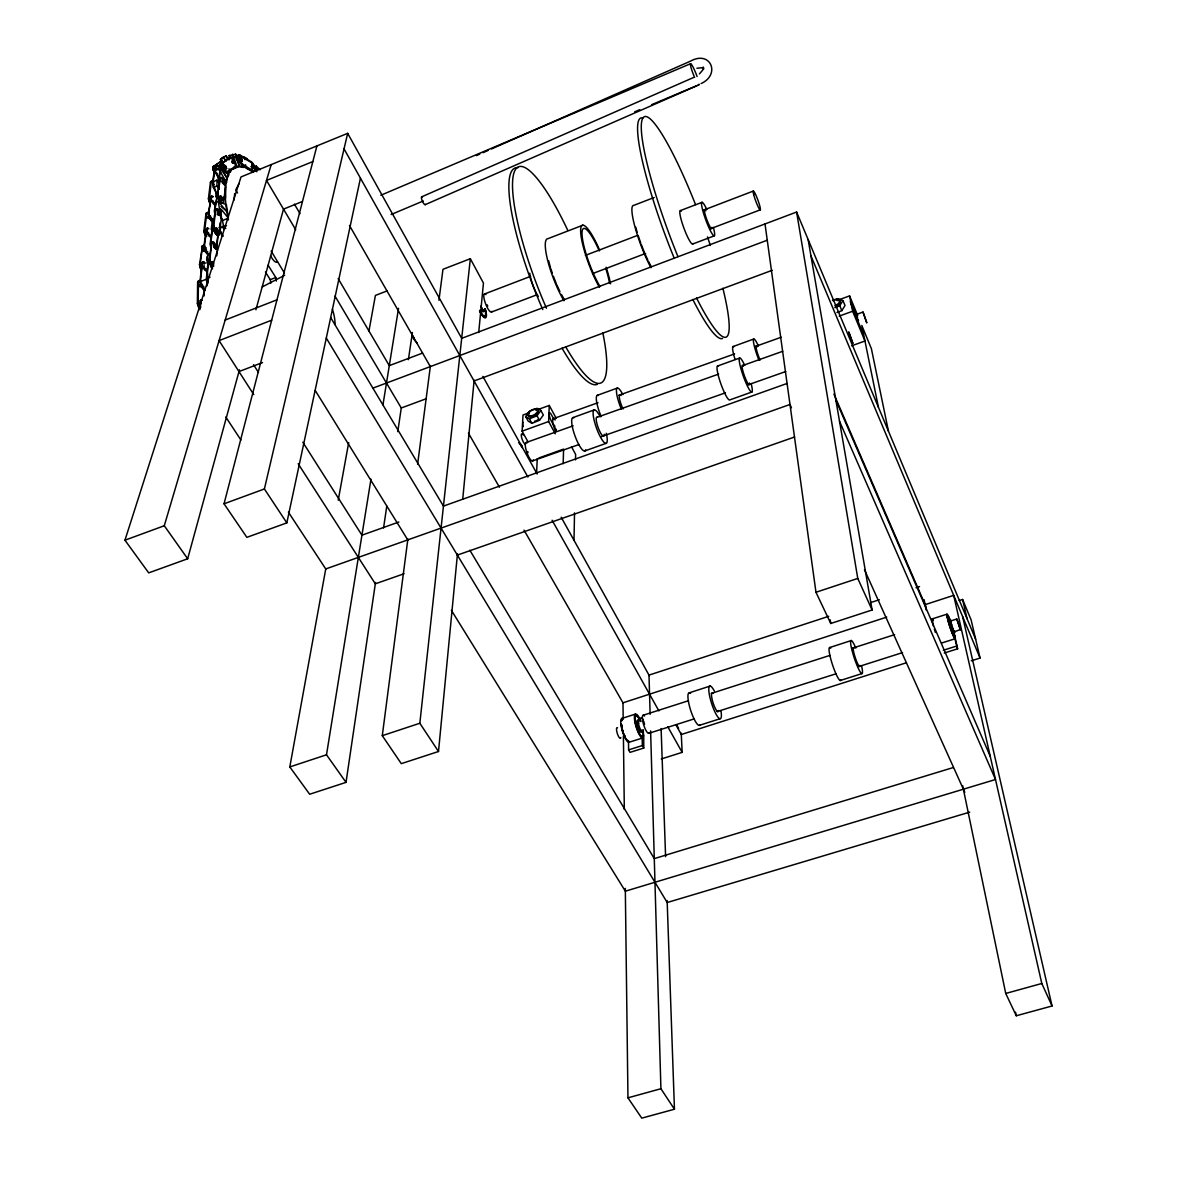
<?xml version="1.0" encoding="UTF-8"?>
<svg xmlns="http://www.w3.org/2000/svg" width="1177" height="1177" viewBox="0 0 1177 1177"><rect width="100%" height="100%" fill="white"/><g stroke="black" fill="none" stroke-linecap="round" stroke-linejoin="round"><path stroke-width="1.5" d="M199.752 308.609L200.002 300.694L202.091 300.209L200.384 300.253M200.222 308.418L200.87 300.061M207.093 285.82L207.152 278.92A5.547 2.045 66.5 0 1 209.256 277.551M207.917 282.053L207.946 278.611A5.547 2.045 66.5 0 1 210.05 277.242M214.464 187.643L216.656 193.852L213.346 187.467L213.39 181.611L216.995 180.125L219.51 182.111A5.282 1.81 65.9 0 1 219.128 178.757L221.82 162.941M204.151 295.927L204.239 288.968M199.84 309.728L197.368 303.401L197.618 282.701A5.547 2.074 66.5 0 1 199.752 281.332M199.899 308.286L198.163 303.077L198.413 282.392A5.547 2.06 66.5 0 1 200.546 281.009M574.008 540.302L574.523 512.892M575.524 459.913L575.627 454.425L571.492 446.73M247.332 167.634L240.696 163.426L238.328 158.998L238.078 155.349L239.652 154.834L251.451 161.867A5.046 1.633 66.2 0 1 254.923 167.575A5.046 1.633 66.2 0 1 254.026 170.886L253.305 171.165A5.046 1.648 66.2 0 0 254.556 169.959M254.026 170.886C248.641 168.017 236.533 163.103 239.166 154.79M563.18 463.65L563.577 449.114L538.904 457.971M555.279 433.783L548.644 421.528L549.262 405.432L537.786 409.611M536.58 473.139L537.256 458.559M527.987 441.816L522.102 431.15L523.029 414.995L529.591 412.597M232.016 159.101A5.179 1.721 65.9 0 0 229.692 157.718L221.982 162.97L221.703 164.368A3.943 1.324 65.9 0 0 221.762 166.472M227.132 172.077L223.924 168.826L222.497 163.235L230.427 157.424A5.179 1.721 65.9 0 1 234.046 160.969A5.179 1.721 65.9 0 1 234.9 166.722L226.396 172.372L231.575 168.811M214.92 173.931L213.214 170.297L213.066 166.634L221.614 161.043A5.179 1.736 65.9 0 1 222.056 160.925M214.258 172.798L215.008 172.489L213.817 166.34L221.614 161.043M407.889 538.919L382.29 735.669L401.298 763.652L438.506 751.5L457.47 553.896M462.738 499.004L474.154 380.083M478.715 332.502L483.453 283.098L470.344 258.719L442.979 269.298L438.947 300.267M207.358 277.551L207.726 273.903M207.579 283.731A5.547 2.045 66.5 0 1 206.372 278.772L208.241 260.338L210.05 259.367L208.712 260.146L206.843 278.581A5.547 2.045 66.5 0 0 207.505 282.2M200.016 281.303L201.944 262.868L203.768 261.897L202.415 262.677L200.487 281.112A5.547 2.06 66.5 0 0 202.017 286.717A5.547 2.06 66.5 0 0 205.239 289.983A5.547 2.06 66.5 0 1 201.9 287.526A5.547 2.06 66.5 0 1 200.016 281.303L200.487 281.112M253.467 166.781L253.335 167.943L251.996 164.839L253.864 168.179L253.629 165.722L252.172 164.339L253.04 167.634M438.506 751.5L419.836 723.252L470.344 258.719M233.973 200.134L234.709 193.543M211.742 242.992L208.932 260.853L211.772 268.076L212.551 267.767L209.727 260.544L211.742 242.992A5.458 1.957 66.3 0 1 214.861 243.374A5.458 1.957 66.3 0 1 217.377 250.51L216.759 255.836M225.763 187.069L225.587 197.913L222.762 199.06M223.718 183.612L226.514 182.479L226.984 178.463L228.853 174.961L219.967 165.015L216.391 166.487L215.185 170.591L219.202 180.508M219.128 234.944L217.892 235.474C209.271 230.398 215.082 217.598 215.126 210.212L215.891 209.903A5.37 1.883 66.1 0 1 218.951 210.418A5.37 1.883 66.1 0 1 221.408 217.421L219.408 234.4C209.844 234.856 216.082 213.508 215.891 209.903M217.495 194.955L220.158 178.477A5.282 1.795 65.9 0 1 223.144 179.095A5.282 1.795 65.9 0 1 225.557 185.966L223.63 202.312L222.159 203.312L218.848 199.752L217.495 194.955L220.158 178.477M219.437 227.926L220.04 222.836M223.1 200.796L223.527 197.177M202.385 246.743L199.487 264.619L200.884 269.621L201.679 269.312L200.281 264.31L202.385 246.743A5.458 1.986 66.2 0 1 204.092 245.699M206.637 259.882L207.064 256.336M206.99 263.118L208.049 254.247A5.458 1.986 66.2 0 0 208.035 253.246M210.418 204.621L208.417 198.663L210.418 182.464A5.282 1.824 65.9 0 1 212.037 181.641M206.681 236.533L204.651 230.442L206.725 213.625A5.37 1.898 66 0 1 209.094 213.272A4.046 1.427 66 0 0 209.329 216.377L209.712 217.348A4.046 1.427 66 0 0 212.272 220.482M209.182 202.179L211.154 182.155A5.282 1.824 65.9 0 1 213.464 181.92M211.213 229.618L212.257 221.129A5.37 1.898 66 0 0 212.051 219.01M215.685 196.897L216.127 193.263M206.004 235.341L205.239 235.65L203.871 230.766L205.96 213.934A5.37 1.898 66 0 1 207.623 213.008M216.509 249.259L218.363 232.987M216.038 249.436L217.966 234.223M417.614 464.224L430.414 365.856M211.301 248.303A5.458 1.957 66.3 0 1 210.197 243.507L212.478 226.455L213.714 225.557L212.787 225.94M211.227 246.787A5.458 1.957 66.3 0 1 210.654 243.315L213.243 225.749M209.609 253.643A5.458 1.971 66.2 0 1 206.416 253.158A5.458 1.971 66.2 0 1 203.959 246.022L206.313 228.971L207.535 228.058L208.829 228.676L206.769 228.779L204.43 245.831A5.458 1.971 66.2 0 0 206.887 252.981A5.458 1.971 66.2 0 0 210.08 253.452M220.599 216.141L221.379 210.86M224.307 184.936L224.807 181.538M224.748 184.745L225.513 179.654M325.794 568.697L289.807 766.933L309.654 794.24L346.023 782.367L375.522 582.468M383.57 527.943L386.777 506.139M397.782 431.621L401.269 407.992L334.989 296.074M408.39 359.662L412.406 332.517M219.202 182.2A5.282 1.81 65.9 0 1 218.687 178.948L219.746 172.107M220.54 166.987L221.07 163.574L222.836 163.029L221.747 163.529M214.92 213.714A5.37 1.883 66.1 0 1 214.391 210.374L217.627 193.719L214.847 210.183A5.37 1.883 66.1 0 0 215.376 213.523M213.699 185.951A5.282 1.824 65.9 0 1 212.684 181.42L215.126 166.031L216.333 165.28L218.26 166.81M213.787 220.57A5.37 1.898 66 0 1 210.624 219.849A5.37 1.898 66 0 1 208.27 212.86L211.58 196.206L208.726 212.669A5.37 1.898 66 0 0 211.08 219.672A5.37 1.898 66 0 0 214.243 220.379M213.64 184.48A5.282 1.824 65.9 0 1 213.125 181.229L215.877 165.398M346.023 782.367L326.5 754.795L370.976 479.157M382.966 404.8L398.547 308.315M863.021 312.067L866.743 322.704L863.021 312.067L854.59 315.083M338.226 500.225L348.701 442.552M368.872 331.428L375.404 295.427L387.174 290.881M643.333 730.358L643.451 736.361L642.112 737.155A11.535 2.928 72.6 0 1 635.021 720.707A11.535 2.928 72.6 0 1 639.758 719.471M316.907 145.919L224.042 503.8L246.861 537.345L286.82 522.882L360.442 178.168M286.82 522.882L264.398 488.97L347.671 133.339L241.02 176.933L124.953 540.199L148.699 572.875L187.673 558.766L239.461 369.813M255.909 309.772L283.51 209.123L302.239 201.576M226.514 182.479L218.775 169.105L219.967 165.015L226.984 178.463M187.673 558.766L164.28 525.751L271.196 164.603M238.902 183.847L235.709 189.968L237.563 192.969M226.219 173.46L230.383 171.754L231.722 169.253L234.65 168.031M242.094 161.396L240.873 157.792M222.159 203.312L223.63 202.312M240.594 157.438L242.065 161.234M836.965 312.567L841.849 310.625L845.012 305.461L842.923 300.591L837.95 298.693L833.095 300.635M834.846 307.697L839.745 305.755L842.923 300.591M224.542 165.133L225.749 168.811M539.493 420.307L543.333 415.04L540.861 410.508L537.109 408.301L529.547 411.332L525.678 416.57L528.179 421.086L531.901 423.337L539.493 420.307L537.006 415.775L540.861 410.508M699.403 73.901L702.801 70.002L703.346 67.074L703.64 69.016M221.732 163.838L220.408 159.469L222.659 157.394L226.19 155.938L229.015 159.969M701.08 83.582C721.001 74.504 710.525 49.92 690.502 61.145L491.456 148.964M200.634 283.966C199.369 284.922 202.253 289.086 202.282 286.438M953.444 632.181L960.476 629.46L956.813 618.999L951.619 620.662M956.813 618.999L960.373 629.975M262.294 286.894L284.687 275.271M217.892 235.474L219.408 234.4M476.391 155.614L479.745 154.128M483.085 152.657L488.102 150.45M421.66 196.839L693.415 77.564M425.221 204.651L697.108 85.671M380.818 195.25L690.59 63.69A11.329 1.383 68.3 0 1 697.093 76.505M391.147 214.523L423.279 200.973M634.683 111.844L639.758 109.696M651.587 104.709L698.947 84.744M233.223 168.988L239.431 166.413L243.183 167.487L235.65 154.172L229.074 155.599L229.765 159.086M220.408 159.469L226.19 155.938L227.602 159.322M228.794 158.248A5.179 1.721 65.9 0 1 229.147 157.924L230.427 157.424M239.652 154.834L237.945 155.364L239.122 156.085M239.564 155.908L237.886 155.938M213.066 166.634L213.817 166.34M215.435 165.589L216.333 165.28M221.982 162.97L222.718 162.661M212.831 167.208L213.581 166.899M215.891 165.457L216.906 165.486M212.787 168.046L213.523 167.737M222.438 164.074L221.835 165.427L223.189 169.135L225.234 171.901L226.602 172.004M212.905 169.091L213.655 168.797M221.835 165.427L222.585 165.118M213.214 170.297L213.964 169.988M222.144 166.634L222.88 166.325M215.185 170.591L218.775 169.105L220.688 172.386M213.684 171.562L214.42 171.254M222.6 167.899L223.35 167.59M244.86 159.601L247.155 158.645L243.492 156.629M223.189 169.135L223.924 168.826M223.851 170.268L224.586 169.959A2.192 0.736 65.9 0 1 224.307 169.856M234.9 166.722L234.164 167.016A5.179 1.721 65.9 0 0 234.444 166.575M224.542 171.209L225.293 170.9M225.234 171.901L225.984 171.607M210.418 182.464L211.154 182.155M213.346 187.467L216.965 185.995L219.099 188.923L216.965 185.995L216.995 180.125L219.658 184.23M212.037 196.059L213.302 196.765L211.124 196.397M208.417 198.663L209.168 198.354M208.491 199.693L209.256 199.384M217.583 196L218.26 194.646M208.756 200.899L209.521 200.59M217.848 197.192L218.348 195.691M218.275 198.472L218.613 196.883M218.848 199.752L222.909 203.018M312.847 161.573L266.502 180.419L295.677 229.677M219.496 200.929L220.261 200.62M220.217 201.944L220.967 201.635M220.923 202.709L221.688 202.4M221.585 203.18L222.35 202.871M222.6 203.135L223.35 202.827M205.96 213.934L206.725 213.625M212.257 221.129L211.492 221.438A5.37 1.898 66 0 0 211.477 220.467M220.643 217.73L221.408 217.421M215.214 206.49L214.641 202.871L218.289 201.399L226.337 204.695L228.382 218.142L222.703 220.437L220.982 217.863M206.608 228.441L207.535 228.058M203.871 230.766L204.651 230.442M213.14 227.014L213.905 226.705M203.959 231.825L204.724 231.516M213.228 228.088L213.993 227.779M204.224 233.046L204.989 232.737M213.493 229.309L214.258 229M221.717 235.621L219.437 227.573L226.499 225.763M204.666 234.355L205.431 234.046M213.934 230.618L214.7 230.309M214.508 231.913L215.273 231.604M215.185 233.105L215.95 232.796M215.906 234.12L216.671 233.811M216.627 234.885L217.407 234.576M217.318 235.341L218.083 235.032M202.238 262.265L203.165 261.809M208.52 259.749L209.447 259.293M205.21 263.06L203.989 262.515L204.739 263.236M199.487 264.619L200.281 264.31M208.932 260.853L209.727 260.544M199.575 265.722L200.355 265.413M209.02 261.956L209.815 261.632M199.855 266.988L200.634 266.664M209.3 263.221L210.08 262.898M200.296 268.312L201.09 268.003M209.741 264.545L210.536 264.236A2.295 0.839 66.4 0 0 211.374 265.855M210.33 265.855L211.124 265.546M525.678 416.57L529.4 418.806L537.006 415.775M211.021 267.061L211.816 266.752M197.618 282.701L198.413 282.392M201.12 281.288L205.887 279.405M207.152 278.92L207.946 278.611M197.368 303.401L198.163 303.077M197.545 304.622L198.354 304.299M197.913 305.961L198.722 305.637M198.442 307.315L199.251 306.991M270.842 283.245L270.254 279.67L275.771 277.507L268.121 265.252M225.175 320.056L276.978 299.811M271.681 320.188L219.084 340.624L253.776 394.619M241.918 161.455L242.285 159.351L240.402 157.527M582.895 225.19L547.864 238.696A38.841 8.313 69.3 0 0 547.893 261.279A38.841 8.313 69.3 0 0 563.945 300.709M654.147 197.515L633.697 205.401A39.268 6.65 69.6 0 0 635.168 227.661A39.268 6.65 69.6 0 0 650.955 267.709M238.975 371.579L262.53 362.545M680.424 210.58L702.08 202.297M484.35 294.059L530.606 276.345M585.425 255.35L636.801 235.68M703.611 210.095L753.295 191.071M491.589 312.008L536.094 295.089M592.561 273.608L645.629 253.438M710.658 228.706L760.283 209.83M692.517 244.08L714.174 235.9M422.587 353.085L389.293 365.635L338.137 278.552M975.63 639.185L796.608 212.037L461.693 338.343L347.671 133.339M372.859 388.145L767.257 240.226M401.269 407.992L426.368 398.679M474.066 380.965L772.274 270.269M124.953 540.199L164.28 525.751M224.042 503.8L264.398 488.97M839.628 299.517L849.588 295.898L857.739 315.613M597.21 395.384L617.263 388.086M733.021 346.568L753.751 339.02M522.102 431.15L548.644 421.528M839.186 316.127L852.634 311.243L849.588 295.898M572.743 417.688L594.091 409.949M717.514 366.047L739.642 358.043M553.072 418.762L598.019 402.711M618.764 395.295L734.595 353.894M755.34 346.479L781.278 337.21M851.633 345.803L864.963 341.021L852.634 311.243M584.969 450.894L606.332 443.258M751.897 392.015L729.769 399.93A18.023 2.869 70.4 0 1 720.324 382.245A18.023 2.869 70.4 0 1 718.382 366.282M398.885 522.014L361.928 535.197L302.813 442.199M787.075 383.452L443.449 506.11L330.678 317.555M526.369 442.449L573.14 425.824M597.386 417.202L718.617 374.095M742.864 365.473L782.705 351.305M532.313 461.001L578.878 444.568M601.285 436.652L725.429 392.824M747.851 384.908L785.78 371.52M404.049 573.758L375.316 583.821L298.164 463.723M457.353 555.088L794.622 436.991M382.29 735.669L419.836 723.252M808.128 239.52L872.113 609.995L830.756 623.486L815.97 592.266L857.768 578.437L796.608 212.037M289.807 766.933L326.5 754.795M828.755 616.292L648.998 675.112L650.131 714.38M870.642 602.58L879.366 599.726M916.015 587.735L919.502 586.587M886.737 617.116L622.986 702.816L623.192 719.353M925.107 604.654L953.694 595.356L1041.807 983.486L1052.047 1005.997L1016.295 1015.766L1005.732 993.462L962.639 785.618M959.152 600.579L962.58 599.476L971.099 619.838L980.058 658.046L971.319 660.827M689.384 692.782L710.158 686.059M829.8 647.497L851.295 640.538M643.069 715.278L688.486 700.727M711.202 693.444L829.991 655.383M852.707 648.1L894.623 634.668M932.258 618.881L946.955 614.188M621.721 718.485L635.33 714.13M638.64 718.779L642.009 717.705L643.422 720.192M648.865 733.3L694.356 718.838M717.102 711.599L836.082 673.774M858.827 666.535L902.553 652.617M699.241 725.385L720.089 718.735M840.26 680.512L861.844 673.627M906.422 662.754L681.306 734.507L675.966 724.929M661.297 758.959L682.145 752.368L681.233 733.08M941.791 642.966L954.885 638.831L957.607 648.821L944.292 653.014M628.518 742.422L642.186 738.111L642.318 745.556L643.76 748.057L630.048 752.368L628.606 749.881L628.518 742.422L627.621 741.79A12.682 3.31 72.6 0 1 621.412 727.43A12.682 3.31 72.6 0 1 622.618 718.485M943.292 650.263L956.445 646.114M628.606 749.881L642.318 745.556M217.171 193.911L218.216 193.955M953.282 767.536L654.28 858.621L469.844 550.233M969.716 812.13L667.197 902.524L326.294 338.079M229.147 157.924L238.931 155.393M223.615 165.53L223.556 167.502L225.145 169.562M627.959 1097.832L660.915 1088.725L674.45 1109.22L641.774 1118.15L627.959 1097.832L625.311 888.385M1005.732 993.462L1041.807 983.486M221.364 163.132L222.262 162.823M696.902 68.251L701.83 67.751M208.917 215.729C207.608 216.303 210.095 220.452 210.418 218.333M629.268 741.436L628.444 741.466A11.52 3.016 72.6 0 1 624.001 734.786A11.52 3.016 72.6 0 1 621.221 723.811M224.969 169.665L224.219 169.267M233.752 157.38L232.59 154.158L237.342 167.296M223.409 165.663L223.395 167.928M229.074 155.599L230.618 155.614M219.437 227.573L222.615 227.661M238.431 155.084L250.745 162.161M242.285 161.308C240.77 161.646 238.99 157.527 240.991 157.438M225.646 169.179L226.102 167.825L224.366 165.236M226.999 212.007L218.289 201.399L219.452 208.623L221.423 209.521L228.382 218.142M203.297 262.088L204.46 262.324M642.186 738.111L641.303 737.464A12.697 3.237 72.6 0 1 634.388 717.632A12.697 3.237 72.6 0 1 641.038 721.53M220.952 206.549L226.896 210.963M702.272 67.501L703.566 68.472M213.743 184.568L212.963 184.657L213.537 186.613M225.763 228.485L223.1 226.087L224.013 229.324M256.145 165.942L256.395 168.237L257.204 168.988L256.145 165.942L260.146 169.768M252.364 164.015L257.513 169.017M251.922 164.191L255.806 167.943M211.772 268.076L212.507 268.842M219.452 208.623L221.659 210.963M251.79 165.295L252.864 167.781M221.408 169.885L227.249 177.962M225.999 160.955L223.954 157.998L225.543 161.381M240.432 161.175L239.358 158.395M252.01 165.28L252.761 166.663M252.025 167.767L251.275 166.251M954.885 638.831L954.356 638.037A13.197 1.251 71.6 0 1 947.5 618.602A13.197 1.251 71.6 0 1 949.913 619.573M954.076 631.313L954.753 632.417L954.709 631.313M225.793 417.011L240.932 440.021M288.394 512.157L325.749 568.947L789.988 404.476L791.459 407.757M949.604 621.029C947.941 620.617 952.576 634.256 953.238 631.784M951.075 620.573L950.545 619.985L950.781 621.559M253.555 364.708L258.469 372.462M265.458 272.034L270.254 279.67M315.23 390.484L407.772 539.89M451.394 610.333L625.355 891.195L995.507 779.512L839.525 421.263M271.181 251.142L284.466 273.093M294.412 204.136L300.003 213.64M220.585 231.589L223.262 236.15M200.884 269.621L201.576 270.828M349.481 225.498L430.326 366.591M468.461 433.165L499.431 487.204M524.03 530.121L623.295 703.39M344.037 148.876L527.885 477.023M552.101 520.234L658.885 710.864M667.786 726.753L682.145 752.368M482.85 376.405L537.153 474.022M561.179 517.218L649.292 675.657M676.834 725.15L678.599 728.342M529.4 418.806L531.901 423.337M251.76 167.649L251.275 166.663M549.262 405.432L556.221 418.335M553.999 419.542L551.469 414.848A5.444 1.324 70 0 0 549.115 413.715A5.444 1.324 70 0 0 551.248 420.895L556.324 430.296A5.429 1.324 70.3 0 1 555.735 429.119M208.388 218.436L207.799 216.759M953.694 630.519L954.238 631.858M235.635 157.38L239.961 166.575M229 168.797L230.383 171.754M200.046 286.614L199.59 285.29M251.981 169.208L253.364 172.225L246.39 168.252L245.522 164.736M857.768 578.437L872.113 609.995M864.448 569.683L964.787 792.327M833.89 394.045L925.813 606.273M835.861 400.106L990.225 756.281M839.745 305.755L841.849 310.625M950.03 621.912L950.545 623.119M953.223 629.43L953.797 630.975M810.953 255.909L980.058 658.046M856.606 315.318C839.716 276.315 862.152 332.738 863.374 333.194M203.062 267.002L203.474 268.003A4.149 1.515 66.3 0 0 205.092 270.386M207.858 283.157L207.564 282.48A4.178 1.545 66.5 0 1 207.093 280.538M203.871 251.187L203.489 249.553M207.593 233.635L207.329 232.972A4.075 1.457 66.1 0 1 207.049 229.853M212.154 201.723L211.772 200.752A4.017 1.398 66 0 1 211.536 197.765M952.723 628.106L953.282 629.769M857.091 316.539L857.592 317.878M952.208 626.664L952.723 628.312M527.708 451.556L528.032 452.557M952.164 626.723L950.81 622.162M858.077 319.261L858.504 320.585M239.431 166.413L235.65 154.172M951.737 625.193L950.575 621.059M953.856 631.49L954.503 633.991M953.679 631.181L957.607 648.821M216.921 173.107L218.054 177.683M962.58 599.476L967.053 618.719M962.624 616.601L1052.047 1005.997M1015.53 1012.176L1016.295 1015.766M924.063 599.564L926.225 610.054M888.458 431.194L871.392 348.686L861.814 325.47L878.41 407.213M275.771 277.507L276.36 281.068M830.226 619.867L830.756 623.486M765.006 223.954L815.97 592.266M643.083 730.093L643.186 735.699L641.921 736.449A10.799 2.751 72.6 0 1 635.3 721.06A10.799 2.751 72.6 0 1 639.729 719.897M221.541 158.424L221.967 161.749M954.93 635.992L954.694 637.89A11.991 1.148 71.6 0 1 948.132 620.544A11.991 1.148 71.6 0 1 950.03 620.22M954.694 635.389L954.429 637.154A11.211 1.074 71.6 0 1 948.324 620.926A11.211 1.074 71.6 0 1 950.104 620.632M256.395 168.237L256.777 171.768M661.106 728.534L665.593 856.65M667.138 900.567L674.45 1109.22M650.601 730.888L660.915 1088.725M623.398 735.89L624.325 809.379M206.166 251.451L205.107 251.657L204.268 249.244M643.716 734.904L643.76 748.057M492.015 311.331A9.696 2.486 68.9 0 1 485.395 303.269A9.696 2.486 68.9 0 1 485.91 294.574M487.764 306.079A5.723 1.471 68.9 0 1 487.131 304.828M832.477 300.444A5.708 2.869 -23.3 0 1 839.598 300.415A5.708 2.869 -23.3 0 1 834.905 305.593M533.313 459.883A9.813 2.56 70.4 0 1 526.943 452.659A9.813 2.56 70.4 0 1 527.193 442.846M521.22 446.142A11.181 2.972 70.2 0 1 522.411 447.819M518.557 442.876A13.168 3.502 70.2 0 1 522.367 446.51M519.925 444.391A11.961 3.178 70.2 0 1 522.397 447.304M597.313 384.335A115.684 24.997 69.2 0 1 562.032 348.157M542.788 309.595A115.684 24.997 69.2 0 1 517.851 167.708M602.845 332.973A115.743 24.805 69.2 0 1 565.681 346.803M546.466 308.212A115.743 24.805 69.2 0 1 513.76 173.563A115.743 24.805 69.2 0 1 567.711 230.236M538.33 296.501A17.493 3.958 69.2 0 1 529.753 273.167M564.445 299.679A35.442 7.592 69.3 0 1 561.414 294.397M559.899 291.425A35.442 7.592 69.3 0 1 556.883 284.922M556.28 283.525A35.442 7.592 69.3 0 1 553.396 276.212M552.351 273.27A35.442 7.592 69.3 0 1 550.91 268.871M550.468 267.429A35.442 7.592 69.3 0 1 548.644 260.764M599.461 287.32A39.003 7.636 69.4 0 1 580.629 230.53A39.003 7.636 69.4 0 1 599.652 250.201M606.111 267.223A39.003 7.636 69.4 0 1 610.539 283.834M599.902 286.305A35.604 6.974 69.4 0 1 582.012 233.811A35.604 6.974 69.4 0 1 599.255 250.936M606.155 269.562A35.604 6.974 69.4 0 1 609.495 282.966M623.06 408.934A9.49 1.986 70.2 0 1 619.396 398.017A9.49 1.986 70.2 0 1 621.059 395.56M601.212 416.555A16.581 3.634 70.1 0 1 596.518 401.033A16.581 3.634 70.1 0 1 598.269 395.531M621.412 409.258A16.625 3.472 70.2 0 1 616.468 389.852A16.625 3.472 70.2 0 1 622.839 394.633M555.647 431.282A9.195 2.251 70.3 0 1 552.675 420.851A9.195 2.251 70.3 0 1 555.25 419.939M554.779 426.471A5.429 1.324 70.3 0 1 554.441 425.191M525.663 443.714A5.399 1.412 70.3 0 1 523.162 441.655A5.399 1.412 70.3 0 1 521.279 435.152A5.399 1.412 70.3 0 1 523.147 434.96M538.183 419.512A5.444 2.531 -28.7 0 1 536.992 420.277M535.712 420.88A5.444 2.531 -28.7 0 1 534.432 421.292M537.551 410.435A5.444 2.516 -28.7 0 1 536.403 414.422A5.444 2.516 -28.7 0 1 530.062 416.952A5.444 2.516 -28.7 0 1 529.032 413.848M535.77 410.14A5.444 2.516 -28.7 0 1 536.771 410.17M711.85 227.382A10.196 1.412 69.8 0 1 709.201 225.293A10.196 1.412 69.8 0 1 704.758 212.934A10.196 1.412 69.8 0 1 705.891 210.815M722.869 288.262A117.597 17.552 69.7 0 1 696.563 298.031M677.937 256.601A117.597 17.552 69.7 0 1 642.215 119.51A117.597 17.552 69.7 0 1 695.533 204.607M707.465 236.901A117.597 17.552 69.7 0 1 710.334 245.405M722.516 338.461A117.538 17.773 69.7 0 1 692.797 299.429M674.141 258.028A117.538 17.773 69.7 0 1 642.907 117.98M693.018 243.448A17.832 2.663 69.7 0 1 683.66 227.426A17.832 2.663 69.7 0 1 681.365 211.154M713.38 227.411A17.876 2.472 69.8 0 1 711.232 232.296A17.876 2.472 69.8 0 1 701.904 206.858A17.876 2.472 69.8 0 1 706.818 209.506M651.308 266.723A35.84 6.076 69.6 0 1 648.453 261.294M647.733 259.793A35.84 6.076 69.6 0 1 644.819 253.335M644.099 251.628A35.84 6.076 69.6 0 1 641.215 244.272M640.671 242.786A35.84 6.076 69.6 0 1 638.125 235.356M637.154 232.207A35.84 6.076 69.6 0 1 635.742 227.205M425.412 204.386A4.311 1.133 66 0 1 422.219 200.781A4.311 1.133 66 0 1 422.411 197.074M760.092 360.059A9.651 1.324 70.4 0 1 756.325 348.98A9.651 1.324 70.4 0 1 757.238 346.759M735.081 359.471A16.861 2.501 70.4 0 1 733.801 346.818M758.959 360.206A16.905 2.325 70.4 0 1 753.383 340.683A16.905 2.325 70.4 0 1 758.415 346.053M749.455 383.011A10.313 1.515 70.4 0 1 746.998 381.892A10.313 1.515 70.4 0 1 742.496 369.416A10.313 1.515 70.4 0 1 743.408 366.253M751.147 383.555A18.067 2.663 70.4 0 1 748.616 388.381A18.067 2.663 70.4 0 1 739.494 362.56A18.067 2.663 70.4 0 1 744.732 365.4M523.265 426.662A5.429 1.398 69.9 0 1 523.118 422.337M836.847 300.488A5.708 2.692 -24 0 1 840.054 302.489A5.708 2.692 -24 0 1 835.449 306.491M332.4 309.168A37.237 15.345 61.9 0 1 335.048 324.543M694.592 77.402A11.329 1.383 68.3 0 1 690.575 63.69M699.138 84.258A11.329 1.383 68.3 0 1 698.476 84.523M414.01 338.079A10.961 3.193 68.5 0 1 412.715 335.857M416.952 342.728A12.903 3.752 68.5 0 1 412.465 336.681M414.01 338.549A11.726 3.413 68.5 0 1 412.627 336.181M649.336 732.756A9.46 2.339 72.4 0 1 643.422 724.002A9.46 2.339 72.4 0 1 644.555 716.072M644.555 724.399A5.591 1.383 72.4 0 1 643.937 721.707M617.542 727.827A5.576 1.457 72.5 0 0 617.101 727.666L616.763 727.886A5.576 1.457 72.5 0 0 617.425 733.815A5.576 1.457 72.5 0 0 620.279 738.332L620.603 738.111A5.576 1.457 72.5 0 0 620.809 737.552M859.946 665.388A9.946 1.398 71.7 0 1 855.385 657.987A9.946 1.398 71.7 0 1 854.061 648.041M840.834 680.041A17.375 2.634 71.7 0 1 832.095 663.519A17.375 2.634 71.7 0 1 830.741 648.218M861.549 665.755A17.42 2.442 71.7 0 1 858.989 669.742A17.42 2.442 71.7 0 1 850.809 644.658A17.42 2.442 71.7 0 1 855.797 648.1M718.676 710.481A9.769 2.074 72.1 0 1 713.291 703.508A9.769 2.074 72.1 0 1 712.953 693.415M700.109 724.826A17.081 3.811 72.2 0 1 690.252 708.981A17.081 3.811 72.2 0 1 690.605 693.4M720.913 710.643A17.125 3.634 72.1 0 1 716.955 715.704A17.125 3.634 72.1 0 1 708.937 691.752A17.125 3.634 72.1 0 1 714.351 691.031M932.67 622A11.961 1.236 71.6 0 1 932.655 620.029M935.391 632.417A13.168 1.354 71.6 0 1 934.332 629.136M933.42 626.002A13.168 1.354 71.6 0 1 933.376 620.058M621.5 720.324A11.52 3.016 72.6 0 1 622.074 719.588M641.568 731.77A6.326 1.604 72.6 0 1 637.61 726.194A6.326 1.604 72.6 0 1 638.302 720.589M642.848 730.078A5.723 1.457 72.6 0 1 641.009 730.108M638.64 723.649A5.723 1.457 72.6 0 1 639.758 720.677M643.083 730.534A6.326 1.604 72.6 0 1 640.626 729.858A6.326 1.604 72.6 0 1 638.228 721.663A6.326 1.604 72.6 0 1 640.273 720.942M628.297 740.863A10.887 2.84 72.6 0 1 627.341 740.186M625.164 736.92A10.887 2.84 72.6 0 1 624.09 734.566M623.119 731.932A10.887 2.84 72.6 0 1 622.324 729.196M621.75 726.547A10.887 2.84 72.6 0 1 621.456 724.179M621.721 720.883A10.887 2.84 72.6 0 1 622.265 720.177M625.296 736.67A6.459 1.692 72.6 0 1 622.545 730.976A6.459 1.692 72.6 0 1 621.971 725.238M484.895 309.139A11.064 2.84 68.8 0 1 484.703 316.098A11.064 2.84 68.8 0 1 479.716 310.287M485.601 309.728A13.021 3.34 68.8 0 1 485.395 317.922A13.021 3.34 68.8 0 1 479.525 311.096M485.174 309.36A11.829 3.031 68.8 0 1 484.968 316.819A11.829 3.031 68.8 0 1 479.642 310.61M483.629 310.345A6.488 1.663 68.8 0 1 480.907 309.742M484.733 309.389A5.87 1.501 68.8 0 1 483.541 310.434A5.87 1.501 68.8 0 1 480.996 306.27M484.88 308.639A6.488 1.663 68.8 0 1 483.968 311.184A6.488 1.663 68.8 0 1 480.863 306.373M223.512 225.572A92.527 31.308 66.9 0 1 222.1 218.863M228.441 219.893A92.586 31.073 66.9 0 1 253.143 171.754M277.551 261.838A10.358 3.472 66.9 0 1 270.548 255.659M251.348 162.632A5.046 1.648 66.2 0 1 251.996 163.368M252.658 164.339A5.046 1.648 66.2 0 1 253.261 165.457M253.791 166.663A5.046 1.648 66.2 0 1 254.203 167.87M229.235 158.071A5.179 1.721 65.9 0 1 229.589 157.747M214.876 171.68A2.177 0.75 65.8 0 1 214.655 171.165M220.879 161.352A5.179 1.736 65.9 0 1 221.894 161.426M210.124 201.399A2.222 0.78 65.9 0 1 210.036 200.531M211.036 201.62A2.222 0.78 66 0 1 211.213 199.737M219.408 178.786A5.282 1.795 65.9 0 1 222.409 179.419M223.086 180.493A5.282 1.795 65.9 0 1 223.704 181.699M224.219 182.979A5.282 1.795 65.9 0 1 224.792 185.333M220.114 199.722A2.222 0.765 66 0 1 219.349 198.222M200.561 303.769A4.208 1.589 66.6 0 1 200.752 301.68M217.039 168.885A2.177 0.736 65.8 0 1 217.112 168.252M222.88 164.486A3.943 1.324 65.9 0 1 223.395 164.957M215.818 168.914A3.943 1.339 65.8 0 1 216.112 166.678M219.466 181.464A3.987 1.354 65.9 0 1 219.481 179.448M213.728 184.848A3.972 1.368 65.9 0 1 213.758 181.655M209.903 215.921A2.354 0.824 66 0 0 210.05 216.48A2.236 0.794 66 0 1 209.933 216.024M212.448 218.672A2.354 0.824 66 0 1 211.625 218.275M211.316 217.892A2.354 0.824 66 0 1 210.359 215.744M213.728 202.267A2.222 0.78 66 0 1 212.978 200.752M214.685 204.857A4.017 1.398 66 0 1 212.625 202.65M216.097 232.546A2.251 0.794 66.2 0 1 214.935 230.957A2.251 0.794 66.2 0 1 214.479 228.985M207.726 251.731A2.383 0.868 66.2 0 1 207.417 251.466M206.49 250.054A2.383 0.868 66.2 0 1 206.107 247.641M210.183 235.15A2.251 0.809 66.1 0 1 209.624 234.797M209.02 233.973A2.251 0.809 66.1 0 1 208.388 232.384M213.081 227.897A4.075 1.442 66.2 0 1 213.493 227.058M209.83 236.812A4.075 1.457 66.1 0 1 207.726 233.958M211.316 247.126A4.119 1.471 66.3 0 1 211.301 243.639M208.476 253.614A4.105 1.486 66.2 0 1 205.475 250.613L205.078 249.627A4.105 1.486 66.2 0 1 205.078 246.14M217.465 214.891A2.251 0.78 66.1 0 1 217.201 214.376M208.035 218.083A2.251 0.794 66 0 1 207.814 217.539M206.549 233.737A2.251 0.809 66.1 0 1 206.534 231.825M217.142 229.221A2.251 0.794 66.2 0 1 217.524 232.237A2.251 0.794 66.2 0 1 215.612 229.309A2.251 0.794 66.2 0 1 216.848 228.765M215.126 210.212A5.37 1.883 66.1 0 1 217.48 209.874M218.201 210.742A5.37 1.883 66.1 0 1 220.055 214.346M216.127 232.193A2.251 0.794 66.2 0 1 214.788 228.882M203.739 251.26A2.28 0.824 66.2 0 1 203.341 248.921M213.728 265.928A2.295 0.839 66.4 0 1 213.464 265.84L213.169 265.605A2.295 0.839 66.4 0 1 211.786 262.442A2.295 0.839 66.4 0 1 213.111 262.368L213.42 262.824A2.295 0.839 66.4 0 1 213.699 263.354M201.605 247.052A5.458 1.986 66.2 0 1 204.033 246.581M213.552 266.046A2.295 0.839 66.4 0 1 211.978 264.604A2.295 0.839 66.4 0 1 211.522 262A2.295 0.839 66.4 0 1 213.022 262.986M213.523 264.06A2.295 0.839 66.4 0 1 213.684 264.604M210.963 243.301A5.458 1.957 66.3 0 1 214.096 243.698M214.802 244.787A5.458 1.957 66.3 0 1 215.45 246.022M215.98 247.332A5.458 1.957 66.3 0 1 216.377 248.641M211.374 265.266A2.295 0.839 66.4 0 1 210.874 264.178M203.106 286.908A2.31 0.868 66.5 0 1 202.782 286.555M201.973 285.025A2.31 0.868 66.5 0 1 201.797 284.466M204.21 287.056A2.428 0.897 66.5 0 1 203.606 286.747M202.944 285.893A2.428 0.897 66.5 0 1 202.238 284.187M206.181 268.974A2.295 0.839 66.4 0 1 205.71 268.945M205.401 268.724A2.295 0.839 66.4 0 1 204.783 267.929M204.283 266.855A2.295 0.839 66.4 0 1 204.224 264.84M208.888 262.574A4.149 1.515 66.4 0 1 208.859 261.794M206.122 270.945A4.149 1.515 66.3 0 1 205.637 270.784M202.576 264.31A4.149 1.515 66.3 0 1 203.356 263.251M203.812 288.792A4.178 1.56 66.5 0 1 201.635 286.011L201.208 284.996A4.178 1.56 66.5 0 1 200.855 281.671M199.928 286.747A2.325 0.868 66.5 0 1 199.487 285.643M200.796 307.226A2.325 0.883 66.6 0 1 199.869 304.593A2.325 0.883 66.6 0 1 200.767 303.99M604.242 434.298A10.122 2.266 70.2 0 1 598.652 428.884A10.122 2.266 70.2 0 1 597.372 417.173M585.705 449.805A17.699 4.149 70.2 0 1 575.097 436.196A17.699 4.149 70.2 0 1 573.92 417.791M606.302 433.298A17.758 3.958 70.2 0 1 602.595 440.566A17.758 3.958 70.2 0 1 593.208 415.01A17.758 3.958 70.2 0 1 600.226 416.776M234.135 163.382C230.663 163.721 232.781 156.364 234.135 163.382M226.617 168.561C222.276 169.532 225.307 161.205 226.617 168.561M233.546 163.25C230.736 163.5 232.472 157.63 233.546 163.25M215.509 248.053C212.301 248.2 214.567 242.079 215.509 248.053M219.584 214.964C216.436 214.964 218.687 209.153 219.584 214.964M852.854 343.257L848.823 332.135L852.854 343.257M223.777 183.509C220.688 183.391 222.894 177.859 223.777 183.509M217.568 231.972L217.274 231.737A2.251 0.794 66.2 0 1 215.935 228.618A2.251 0.794 66.2 0 1 217.23 228.618L217.524 229.074A2.251 0.794 66.2 0 1 218.275 231.369A2.251 0.794 66.2 0 1 217.568 231.972M221.835 199.869L221.556 199.619A2.222 0.765 66 0 1 220.246 196.559A2.222 0.765 66 0 1 221.497 196.603L221.791 197.059A2.222 0.765 66 0 1 222.527 199.31A2.222 0.765 66 0 1 221.835 199.869M214.817 248.023L214.523 247.567A2.295 0.824 66.3 0 1 213.905 244.595A2.295 0.824 66.3 0 1 215.656 246.155L215.877 246.714A2.295 0.824 66.3 0 1 215.994 248.612A2.295 0.824 66.3 0 1 214.817 248.023M218.907 214.876L218.613 214.42A2.251 0.794 66.1 0 1 218.01 211.536A2.251 0.794 66.1 0 1 219.731 213.125L219.952 213.67A2.251 0.794 66.1 0 1 220.055 215.494A2.251 0.794 66.1 0 1 218.907 214.876M223.115 183.391L222.821 182.935A2.222 0.75 66 0 1 222.232 180.11A2.222 0.75 66 0 1 223.91 181.729L224.13 182.258A2.222 0.75 66 0 1 224.233 184.039A2.222 0.75 66 0 1 223.115 183.391M219.599 199.443L219.04 198.163A2.222 0.765 66 0 0 219.496 199.325M753.677 194.543A10.034 1.177 69.9 0 0 759.945 209.771A10.034 1.177 69.9 0 0 756.723 197.045A10.034 1.177 69.9 0 0 753.677 194.543M531.298 415.893A5.444 2.692 -28.5 0 0 537.551 409.979A5.444 2.692 -28.5 0 0 529.326 411.67A5.444 2.692 -28.5 0 0 531.298 415.893M219.878 196.927A2.222 0.765 66 0 0 221.717 200.134A2.222 0.765 66 0 0 221.408 197.206A2.222 0.765 66 0 0 219.878 196.927"/></g></svg>
